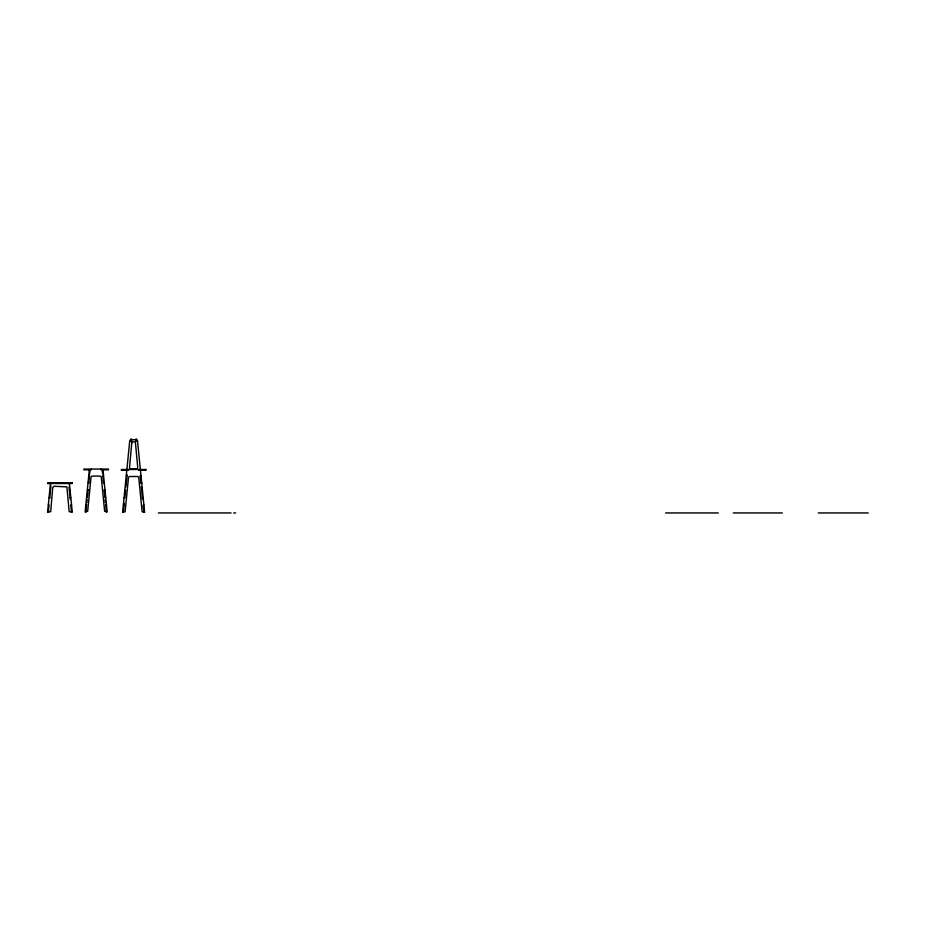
<?xml version="1.0" encoding="UTF-8"?>
<svg xmlns="http://www.w3.org/2000/svg" width="952" height="952" viewBox="0 0 952 952"><rect width="100%" height="100%" fill="white"/><g stroke="black" fill="none" stroke-linecap="round" stroke-linejoin="round"><path stroke-width="1.43" d="M50.456 483.509L51.194 483.58L50.456 483.509L47.6 512.176L50.694 511.64L52.717 487.686L54.062 486.246L66.89 486.888L69.175 511.64L72.269 512.176L69.413 483.509L68.675 483.58M48.338 512.247L49.052 504.976L48.326 504.905M49.73 498.253L50.516 490.304L49.79 490.232M50.658 488.923L50.944 486.02M89.333 469.812L85.144 511.938L87.667 511.272L90.987 477.404A1.44 1.44 0 0 1 92.415 476.083L99.889 476.083A1.44 1.44 0 0 1 101.317 477.404L104.637 511.272L107.171 511.938L102.971 469.812M85.87 512.009L86.596 504.75L85.859 504.679M86.822 502.549L87.12 499.55M88.06 490.03L87.334 497.408L86.596 497.337M88.762 483.045L89.524 475.393L88.786 475.322M89.702 473.56L89.964 470.966M126.806 470.24L122.606 512.366L125.129 511.7L128.46 477.821A1.44 1.44 0 0 1 129.888 476.5L137.362 476.512A1.44 1.44 0 0 1 138.778 477.821L142.11 511.7L144.633 512.366L140.444 470.24M126.878 469.503L129.769 440.443L130.591 439.705M123.344 512.438L124.248 503.334M125.533 490.494L124.795 497.837L124.069 497.753M125.89 486.829L126.14 484.378M126.164 484.068L127.092 474.81M104.97 497.396L105.708 497.313L104.982 497.408L104.244 490.03M102.233 469.919L102.971 469.848M103.518 475.322L102.78 475.393L103.542 483.045M140.253 475.822L140.991 475.75L140.253 475.833L140.979 483.152L141.717 483.08M103.518 482.735L104.244 482.664M140.979 483.14L141.717 483.057M70.079 490.232L69.353 490.304L70.269 499.479M70.079 497.646L70.817 497.563M141.717 490.518L142.455 490.423M71.543 504.905L70.817 504.976L71.531 512.247M142.443 497.837L143.181 497.753M106.445 504.679L105.708 504.75L106.434 512.009M143.907 505.095L143.181 505.191L143.907 512.438M131.507 439.705L135.743 439.705M130.757 440.443L131.507 440.443M135.743 440.443L136.481 440.443M130.126 469.503L137.112 469.503M158.353 512.949L231.074 512.949M233.692 512.949L235.668 512.949M665.591 512.949L718.284 512.949M733.302 512.949L782.342 512.949M818.28 512.949L868.26 512.949M124.891 490.435L125.521 490.518M123.427 505.107L124.069 505.167M136.66 439.705L137.469 440.443L140.361 469.503M89.333 469.848L90.071 469.919M126.259 475.75L126.902 475.81M125.521 483.08L126.259 483.152M88.786 482.735L88.143 482.676M49.052 497.563L49.79 497.646M141.336 486.698L141.658 489.887M141.717 490.494L142.598 499.36M102.34 470.966L102.602 473.56M105.196 499.55L105.493 502.549M69.008 486.924L69.294 489.697M136.481 439.074L136.481 441.097L135.743 441.097L135.743 439.074M131.495 439.074L131.495 441.097L130.757 441.097L130.757 439.074M101.043 469.074L101.043 469.812L108.445 469.812L108.445 469.074L83.859 469.074L83.859 469.812L91.261 469.812L91.261 469.074M131.757 443.085L129.531 467.373A1.428 1.428 0 0 0 130.959 468.943L136.291 468.943A1.428 1.428 0 0 0 137.719 467.373L135.481 443.085A1.428 1.428 0 0 0 134.054 441.787L133.185 441.787A1.428 1.428 0 0 0 131.757 443.085M104.982 489.994L104.244 490.078L104.982 490.018M128.734 469.503L121.332 469.503L121.332 470.24L128.734 470.24L128.734 469.503M145.918 469.503L138.516 469.503L138.516 470.24L145.918 470.24L145.918 469.503M72.221 482.771L47.648 482.771L47.648 483.509L72.221 483.509L72.221 482.771M88.06 490.09L87.322 490.018L88.06 490.078"/></g></svg>
